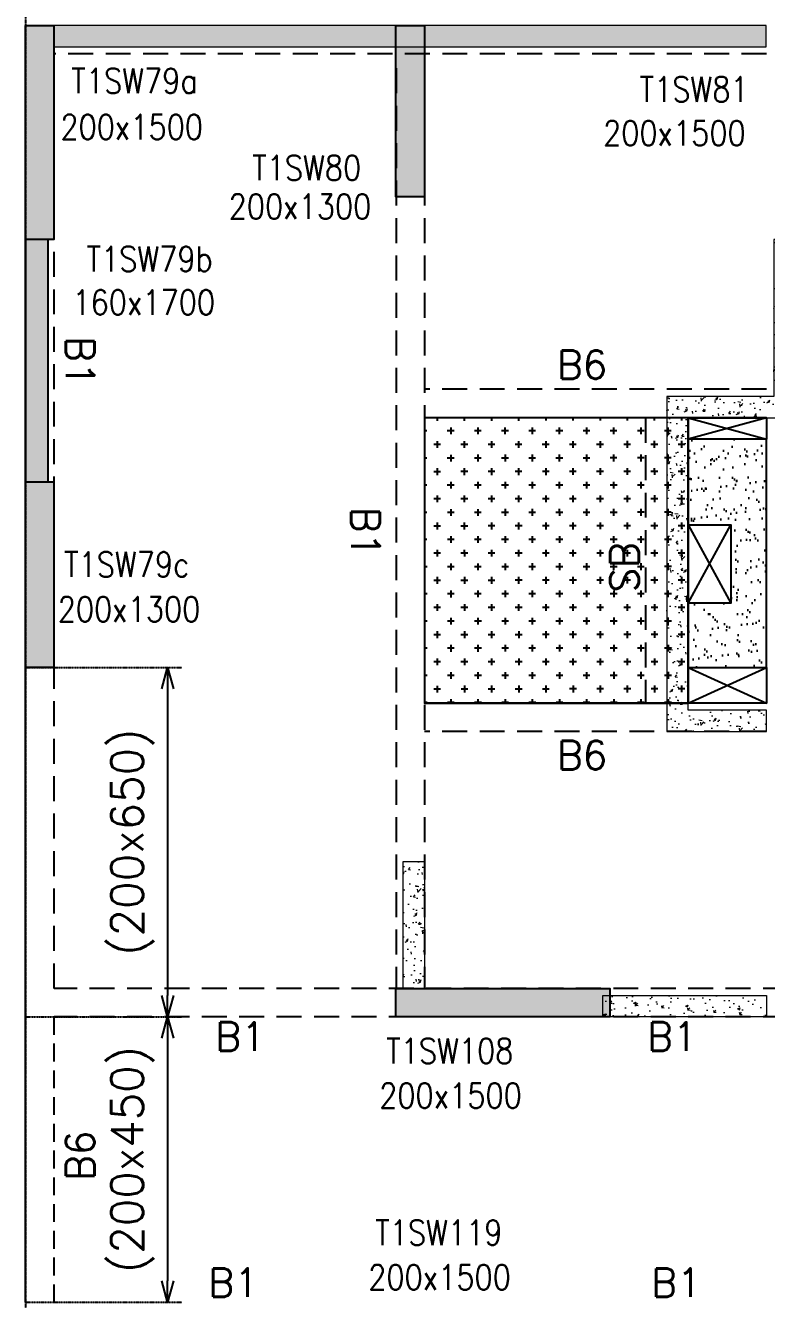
# Model space of a CAD drawing. Header units: millimetres. Extents: x 1078357 to 2594950, y -4969473 to -4636555.
# Drawn here: x 2093635 to 2098835, y -4665841 to -4656909 of the extents above; entities that cross this region are included whole.
import ezdxf

# ---------------------------------------------------------------- set-up
doc = ezdxf.new("R2010")
doc.units = ezdxf.units.MM
doc.header["$PDMODE"] = 35
for name, pattern in [('CONTINOUS', [0]), ('DOT', [0.25, 0, -0.25]), ('HIDDEN', [0.375, 0.25, -0.125])]:
    doc.linetypes.add(name, pattern=pattern)
doc.layers.get('0').update_dxf_attribs({"lineweight": 0})
doc.layers.get('Defpoints').update_dxf_attribs({"lineweight": 0})
for name, color, linetype, lineweight in [('A-_ANOTDIMA_D-', 6, 'Continuous', 13), ('COL. NO.', 30, 'Continuous', 25), ('COL. SIZE', 7, 'Continuous', 25), ('HATCH', 8, 'Continuous', 30), ('S-NON STR RCC WALL', 8, 'Continuous', 0)]:
    doc.layers.add(name, color=color, linetype=linetype, lineweight=lineweight)
for name, color, linetype in [('B-200x325', 201, 'HIDDEN'), ('B-200x450', 52, 'HIDDEN'), ('B-200x650', 241, 'HIDDEN'), ('B-300xSLAB THK.', 151, 'Continuous'), ('DC BEAM NO.', 7, 'Continuous'), ('DROP SLAB', 8, 'Continuous'), ('EXPANSION JOINT', 10, 'HIDDEN'), ('S-COLUMN_SHEAR WALL', 1, 'Continuous'), ('S-DIM', 2, 'Continuous'), ('SLAB FOLD', 8, 'Continuous')]:
    doc.layers.add(name, color=color, linetype=linetype)
doc.styles.add('Roman', font='romans')
doc.styles.add('ROMANS', font='romans.shx', dxfattribs={"width": 0.85})
doc.dimstyles.new('HARESH', dxfattribs={"dimtxt": 150, "dimasz": 75, "dimexe": 0, "dimexo": 0, "dimgap": 25, "dimtad": 1, "dimdec": 0, "dimdsep": 46, "dimtxsty": 'Roman', "dimblk": 'OBLIQUE', "dimcen": 225, "dimdle": 25, "dimclrd": 2, "dimclre": 2, "dimclrt": 7, "dimadec": 8, "dimazin": 1, "dimtfac": 1, "dimtdec": 0, "dimtmove": 0, "dimatfit": 0, "dimfxl": 1, "dimlwd": -1, "dimlwe": -1, "dimarcsym": 0})

# ---------------------------------------------------------------- blocks, each defined once
blk = doc.blocks.new('_Open30')
at = {"color": 0, "linetype": 'ByBlock', "lineweight": -2}
for p, q in [((-1, 0.268), (0, 0)), ((0, 0), (-1, -0.268)), ((0, 0), (-1, 0))]:
    blk.add_line(p, q, dxfattribs=at)
blk = doc.blocks.new('*D1112')
at = {"layer": 'Defpoints', "color": 0, "linetype": 'CONTINOUS', "ltscale": 0.5, "transparency": 16777216}
for p in [(2093635.4, -4661409.4, 0), (2093635.4, -4663859.4, 0), (2094632.4, -4663859.4)]:
    blk.add_point(p, dxfattribs=at)
at = {"layer": 'S-DIM', "color": 2, "linetype": 'DOT', "ltscale": 0.5, "transparency": 16777216}
for p, q in [((2093635.4, -4661409.4), (2094732.4, -4661409.4)), ((2093635.4, -4663859.4), (2094732.4, -4663859.4))]:
    blk.add_line(p, q, dxfattribs=at)
at = {"layer": 'S-DIM', "color": 2, "linetype": 'CONTINOUS', "ltscale": 0.5, "transparency": 16777216}
blk.add_line((2094632.4, -4661559.4), (2094632.4, -4663709.4), dxfattribs=at)
at = {"layer": 'S-DIM', "color": 2, "linetype": 'CONTINOUS', "ltscale": 0.5, "transparency": 16777216, "xscale": 150, "yscale": 150, "zscale": 150}
for p, rotation in [((2094632.4, -4661409.4), 90), ((2094632.4, -4663859.4), 270)]:
    blk.add_blockref('_Open30', p, dxfattribs=dict(at, rotation=rotation))
at = {"layer": 'S-DIM', "color": 7, "linetype": 'CONTINOUS', "ltscale": 0.5, "transparency": 16777216, "insert": (2094386, -4662634.4), "char_height": 225, "attachment_point": 5, "rotation": 90, "style": 'Roman'}
blk.add_mtext('(200x650)', dxfattribs=at)
blk = doc.blocks.new('*D1114')
at = {"layer": 'Defpoints', "color": 0, "linetype": 'CONTINOUS', "ltscale": 0.5, "transparency": 16777216}
for p in [(2093635.4, -4663859.5, 0), (2093635.4, -4665859.5, 0), (2094632.4, -4665859.5)]:
    blk.add_point(p, dxfattribs=at)
at = {"layer": 'S-DIM', "color": 2, "linetype": 'DOT', "ltscale": 0.5, "transparency": 16777216}
for p, q in [((2093635.4, -4663859.5), (2094732.4, -4663859.5)), ((2093635.4, -4665859.5), (2094732.4, -4665859.5))]:
    blk.add_line(p, q, dxfattribs=at)
at = {"layer": 'S-DIM', "color": 2, "linetype": 'CONTINOUS', "ltscale": 0.5, "transparency": 16777216}
blk.add_line((2094632.4, -4664009.5), (2094632.4, -4665709.5), dxfattribs=at)
at = {"layer": 'S-DIM', "color": 2, "linetype": 'CONTINOUS', "ltscale": 0.5, "transparency": 16777216, "xscale": 150, "yscale": 150, "zscale": 150}
for p, rotation in [((2094632.4, -4663859.5), 90), ((2094632.4, -4665859.5), 270)]:
    blk.add_blockref('_Open30', p, dxfattribs=dict(at, rotation=rotation))
at = {"layer": 'S-DIM', "color": 7, "linetype": 'CONTINOUS', "ltscale": 0.5, "transparency": 16777216, "insert": (2094386, -4664859.5), "char_height": 225, "attachment_point": 5, "rotation": 90, "style": 'Roman'}
blk.add_mtext('(200x450)', dxfattribs=at)
blk = doc.blocks.new('G$CD63B60BD')
at = {"layer": 'COL. NO.', "linetype": 'Continuous', "style": 'ROMANS', "width": 0.85}
for s, p in [('T1SW79a', (45047, 15424.4, 0)), ('T1SW81', (49034.4, 15365.8, -320.4)), ('T1SW80', (46315.9, 14814.6, -320.4)), ('T1SW79b', (45153.7, 14175.9, 0)), ('T1SW79c', (44996, 12034.4, 0)), ('T1SW108', (47256.1, 8624.3, -320.4)), ('T1SW119', (47179.4, 7350.6, -320.4))]:
    blk.add_text(s, height=175, dxfattribs=at).set_placement(p)
at = {"layer": 'COL. SIZE', "linetype": 'Continuous', "style": 'ROMANS', "width": 0.85}
for s, p in [('200x1500', (44970.2, 15101.1, 0)), ('200x1500', (48777.9, 15057.7, -320.4)), ('200x1300', (46151, 14543.5, -320.4)), ('160x1700', (45054.7, 13871.5, 0)), ('200x1300', (44951.3, 11720.3, 0)), ('200x1500', (47207, 8310.8, -320.4)), ('200x1500', (47130.2, 7037.1, -320.4))]:
    blk.add_text(s, height=175, dxfattribs=at).set_placement(p)

msp = doc.modelspace()

# ---------------------------------------------------------------- hatches: boundary and pattern name
at = {"layer": 'DROP SLAB'}
h = msp.add_hatch(dxfattribs=at)
h.set_pattern_fill('CROSS', color=8, scale=15, angle=0.03079)
h.set_pattern_definition([(180.03079016, (-1215506.8, 9380796.94), (-95.1987999, -95.3011726), [47.625, -142.875]), (270.03079016, (-1215530.63, 9380820.74), (95.3011726, -95.1987999), [47.625, -142.875])])
h.paths.add_polyline_path([(2098284.9, -4659659.8), (2096434.9, -4659659.8), (2096434.9, -4661659.6), (2098284.9, -4661659.6)])
at = {"layer": 'HATCH'}
h = msp.add_hatch(dxfattribs=at)
h.set_pattern_fill('AR-SAND', color=8, scale=3, angle=0.02985)
h.set_pattern_definition([(37.47015413, (-2933198.83, 18698699.23), (-4.72361136, 146.8264517), [0, -115.824, 0, -129.54, 0, -123.825]), (7.4701541, (-2933198.83, 18698699.23), (134.9689868, 214.9772528), [0, -62.484, 0, -104.394, 0, -40.005]), (327.4701541, (-2933292.55, 18698699.27), (237.2979035, 0.3075449), [0, -38.1, 0, -137.16, 0, -179.07]), (317.4701541, (-2933292.55, 18698699.27), (229.1017424, 66.759465), [0, -19.05, 0, -89.916, 0, -102.87])])
h.paths.add_polyline_path([(2098834.2, -4659809.4), (2098284.2, -4659809.4), (2098284.2, -4660409.4), (2098584.2, -4660409.4), (2098584.2, -4660959.4), (2098284.2, -4660959.3), (2098284.2, -4661409.4), (2098834.2, -4661409.4)])
at = {"layer": 'S-COLUMN_SHEAR WALL', "lineweight": 25}
h = msp.add_hatch(color=1, dxfattribs=at)
h.dxf.hatch_style = 1
h.paths.add_polyline_path([(2093634.9, -4656909.5), (2093834.9, -4656909.5), (2093834.9, -4658409.5), (2093634.9, -4658409.5)])
h = msp.add_hatch(color=1, dxfattribs=at)
h.dxf.hatch_style = 1
h.paths.add_polyline_path([(2096234.9, -4658109.6), (2096434.9, -4658109.6), (2096434.9, -4656909.5), (2096234.9, -4656909.5)])
at = {"layer": 'S-COLUMN_SHEAR WALL', "lineweight": 25, "extrusion": (-1.00316e-06, -2.11765e-11, 1)}
h = msp.add_hatch(color=1, dxfattribs=at)
h.dxf.hatch_style = 1
h.paths.add_polyline_path([(2093634.9, -4660109.4), (2093794.9, -4660109.4), (2093794.9, -4658409.3), (2093634.9, -4658409.3)])
at = {"layer": 'S-COLUMN_SHEAR WALL', "lineweight": 25}
h = msp.add_hatch(color=1, dxfattribs=at)
h.dxf.hatch_style = 1
h.paths.add_polyline_path([(2093834.9, -4661409.5), (2093634.9, -4661409.5), (2093634.9, -4660109.5), (2093834.9, -4660109.5)])
h = msp.add_hatch(color=1, dxfattribs=at)
h.dxf.hatch_style = 1
h.paths.add_polyline_path([(2096234.9, -4663659.5), (2097734.9, -4663659.5), (2097734.9, -4663859.5), (2096234.9, -4663859.5)])
at = {"layer": 'S-NON STR RCC WALL'}
h = msp.add_hatch(dxfattribs=at)
h.set_pattern_fill('AR-CONC', color=256)
h.set_pattern_definition([(50, (-5387710.27, 27844396.87), (182.184669, -15.93908554), [19.05, -209.55]), (355, (-5387710.27, 27844396.87), (-35.2434214, 191.0568452), [15.24, -167.6405842]), (100.4514447, (-5387695.09, 27844395.54), (146.9412471, 175.1177519), [16.1900088, -178.0902446]), (46.1842, (-5387710.27, 27844447.67), (271.0790409, -42.042328), [28.575, -314.325]), (96.6355576, (-5387687.68, 27844444.16), (237.404134, 247.4261246), [24.2850231, -267.1356082]), (351.1841512, (-5387710.27, 27844447.67), (237.404134, 247.4261246), [22.859967, -251.459732]), (21, (-5387684.87, 27844434.97), (151.6143913, -102.2651982), [19.05, -209.55]), (326, (-5387684.87, 27844434.97), (61.8020283, 184.1879661), [15.24, -167.64]), (71.451445, (-5387672.23, 27844426.44), (213.4164193, 81.9227689), [16.1900088, -178.0899376]), (37.5, (-5387710.27, 27844396.865), (3.08860325, 84.55503887), [0, -165.608, 0, -170.18, 0, -168.275]), (7.5, (-5387710.27, 27844396.865), (66.8196625, 100.18057482), [0, -97.028, 0, -161.798, 0, -64.135]), (327.5, (-5387766.91, 27844396.865), (135.59059517, -5.72874399), [0, -63.5, 0, -198.12, 0, -262.89]), (317.5, (-5387792.31, 27844396.87), (148.1291814, 25.42649103), [0, -82.55, 0, -131.572, 0, -186.69])])
h.paths.add_polyline_path([(2098832.4, -4656909.5), (2093835.3, -4656909.5), (2093835.3, -4657059.5), (2098832.4, -4657059.5)])
h = msp.add_hatch(dxfattribs=at)
h.set_pattern_fill('AR-CONC', color=256)
h.set_pattern_definition([(50, (-4290485.55, 23160377.68), (182.184669, -15.9390855), [19.05, -209.55]), (355, (-4290485.55, 23160377.68), (-35.2434214, 191.0568452), [15.24, -167.6405842]), (100.4514447, (-4290470.37, 23160376.35), (146.9412471, 175.1177519), [16.1900088, -178.0902446]), (46.1842, (-4290485.55, 23160428.48), (271.0790409, -42.042328), [28.575, -314.325]), (96.6355576, (-4290462.96, 23160424.97), (237.404134, 247.4261246), [24.2850231, -267.1356082]), (351.1841512, (-4290485.55, 23160428.48), (237.404134, 247.4261246), [22.859967, -251.459732]), (21, (-4290460.15, 23160415.78), (151.6143913, -102.2651982), [19.05, -209.55]), (326, (-4290460.15, 23160415.78), (61.8020283, 184.1879661), [15.24, -167.64]), (71.451445, (-4290447.52, 23160407.26), (213.4164193, 81.9227689), [16.1900088, -178.0899376]), (37.5, (-4290485.55, 23160377.68), (3.08860325, 84.55503887), [0, -165.608, 0, -170.18, 0, -168.275]), (7.5, (-4290485.55, 23160377.68), (66.8196625, 100.18057482), [0, -97.028, 0, -161.798, 0, -64.135]), (327.5, (-4290542.194, 23160377.68), (135.59059517, -5.728744), [0, -63.5, 0, -198.12, 0, -262.89]), (317.5, (-4290567.59, 23160377.68), (148.1291814, 25.42649103), [0, -82.55, 0, -131.572, 0, -186.69])])
h.paths.add_polyline_path([(2098135.3, -4659509.5), (2098135.3, -4661859.5), (2098835.3, -4661859.5), (2098835.3, -4661709.5), (2098285.3, -4661709.5), (2098285.3, -4659659.5), (2099035.3, -4659659.5), (2099035.3, -4658409.4), (2098885.3, -4658409.4), (2098885.3, -4659509.5)])
h = msp.add_hatch(dxfattribs=at)
h.set_pattern_fill('AR-CONC', color=256, angle=180)
h.set_pattern_definition([(50, (-5355250.01, 27844396.86), (182.184669, -15.93908554), [19.05, -209.55]), (355, (-5355250.01, 27844396.86), (-35.2434214, 191.0568452), [15.24, -167.6405842]), (100.4514447, (-5355234.83, 27844395.53), (146.9412471, 175.1177519), [16.1900088, -178.0902446]), (46.1842, (-5355250.01, 27844447.66), (271.0790409, -42.042328), [28.575, -314.325]), (96.6355576, (-5355227.42, 27844444.15), (237.404134, 247.4261246), [24.2850231, -267.1356082]), (351.1841512, (-5355250, 27844447.66), (237.404134, 247.4261246), [22.859967, -251.459732]), (21, (-5355224.61, 27844434.96), (151.6143913, -102.2651982), [19.05, -209.55]), (326, (-5355224.61, 27844434.96), (61.8020283, 184.1879661), [15.24, -167.64]), (71.451445, (-5355211.98, 27844426.44), (213.4164193, 81.9227689), [16.1900088, -178.0899376]), (37.5, (-5355250.01, 27844396.86), (3.08860325, 84.55503887), [0, -165.608, 0, -170.18, 0, -168.275]), (7.5, (-5355250.01, 27844396.86), (66.8196625, 100.18057482), [0, -97.028, 0, -161.798, 0, -64.135]), (327.5, (-5355306.655, 27844396.86), (135.59059517, -5.72874399), [0, -63.5, 0, -198.12, 0, -262.89]), (317.5, (-5355332.05, 27844396.86), (148.1291814, 25.42649103), [0, -82.55, 0, -131.572, 0, -186.69])])
h.paths.add_polyline_path([(2096285.3, -4662769.5), (2096435.3, -4662769.5), (2096435.3, -4663659.4), (2096285.3, -4663659.4)])
at = {"layer": 'S-NON STR RCC WALL', "ltscale": 700}
h = msp.add_hatch(dxfattribs=at)
h.set_pattern_fill('AR-CONC', color=256)
h.set_pattern_definition([(50, (973593.83, -168149.77), (182.184669, -15.9390855), [19.05, -209.55]), (355, (973593.83, -168149.77), (-35.2434214, 191.056845), [15.24, -167.640584]), (100.4514447, (973609.01, -168151.1), (146.941247, 175.117752), [16.190009, -178.0902446]), (46.1842, (973593.83, -168098.97), (271.079041, -42.042328), [28.575, -314.325]), (96.6355576, (973616.42, -168102.48), (237.404134, 247.426125), [24.285023, -267.135608]), (351.184151, (973593.83, -168098.97), (237.404134, 247.426125), [22.859967, -251.459732]), (21, (973619.23, -168111.67), (151.6143913, -102.265198), [19.05, -209.55]), (326, (973619.23, -168111.67), (61.802028, 184.187966), [15.24, -167.64]), (71.451445, (973631.87, -168120.2), (213.416419, 81.922769), [16.190009, -178.0899376]), (37.5, (973593.83, -168149.774), (3.08860325, 84.5550389), [0, -165.608, 0, -170.18, 0, -168.275]), (7.5, (973593.83, -168149.77), (66.8196625, 100.1805748), [0, -97.028, 0, -161.798, 0, -64.135]), (327.5, (973537.19, -168149.774), (135.5905952, -5.728744), [0, -63.5, 0, -198.12, 0, -262.89]), (317.5, (973511.79, -168149.77), (148.1291814, 25.426491), [0, -82.55, 0, -131.572, 0, -186.69])])
h.paths.add_polyline_path([(2097685.3, -4663709.5), (2098835.3, -4663709.5), (2098835.3, -4663859.5), (2097685.3, -4663859.5)])

# ---------------------------------------------------------------- linework, layer by layer
at = {"layer": 'B-200x325', "ltscale": 700}
for p, q in [((2098834.9, -4659459.8, 0), (2096434.9, -4659459.8, 0)), ((2098834.7, -4661859.6, 0), (2096434.9, -4661859.6, 0))]:
    msp.add_line(p, q, dxfattribs=at)
at = {"layer": 'B-200x325', "linetype": 'Continuous', "ltscale": 700}
for p, q in [((2098834.9, -4659659.8, 0), (2096434.9, -4659659.8, 0)), ((2098834.7, -4661659.6, 0), (2096434.9, -4661659.6, 0))]:
    msp.add_line(p, q, dxfattribs=at)
at = {"layer": 'B-200x450', "linetype": 'Continuous', "ltscale": 500}
msp.add_line((2093635.3, -4665859.5, 0), (2093635.3, -4663859.5, 0), dxfattribs=at)
at = {"layer": 'B-200x450', "linetype": 'HIDDEN', "ltscale": 500}
msp.add_line((2093835.3, -4665859.5, 0), (2093835.3, -4663859.4, 0), dxfattribs=at)
at = {"layer": 'B-200x650', "linetype": 'HIDDEN', "ltscale": 700}
for p, q in [((2098835.3, -4657109.4, 0), (2093835.3, -4657109.4, 0)), ((2096235.3, -4657209.5, 0), (2096235.3, -4663659.4, 0)), ((2096435.3, -4657209.5, 0), (2096435.3, -4663659.4, 0)), ((2093835.3, -4663659.4, 0), (2093835.3, -4658409.4, 0)), ((2099510.1, -4663659.4, 0), (2093835.3, -4663659.4, 0)), ((2099510.1, -4663859.4, 0), (2093835.3, -4663859.4, 0))]:
    msp.add_line(p, q, dxfattribs=at)
at = {"layer": 'B-200x650', "linetype": 'CONTINOUS', "ltscale": 700}
for p, q in [((2093635.3, -4663859.5, 0), (2093635.3, -4658409.4, 0)), ((2093635.3, -4660909.5, 0), (2093635.3, -4660909.5, 0))]:
    msp.add_line(p, q, dxfattribs=at)
at = {"layer": 'B-200x650', "ltscale": 700}
msp.add_line((2093635.3, -4660709.5, 0), (2093635.3, -4660709.5, 0), dxfattribs=at)
at = {"layer": 'B-300xSLAB THK.', "linetype": 'HIDDEN', "ltscale": 700}
msp.add_line((2097984.5, -4659659.8, 0), (2097984.5, -4661659.6, 0), dxfattribs=at)
at = {"layer": 'B-300xSLAB THK.', "linetype": 'ByBlock', "ltscale": 700}
msp.add_line((2098284.5, -4659659.8, 0), (2098284.5, -4661659.6, 0), dxfattribs=at)
at = {"layer": 'DROP SLAB', "color": 3, "linetype": 'CONTINOUS', "ltscale": 500}
for p, q in [((2098834.5, -4659659.5, 0), (2098284.5, -4659809.5, 0)), ((2098285.3, -4659659.7, 0), (2098834.5, -4659809.5, 0)), ((2098284.8, -4660409.4, 0), (2098584.8, -4660959.4, 0)), ((2098284.8, -4660959.4, 0), (2098584.8, -4660409.4, 0)), ((2098284.9, -4661409.5, 0), (2098834.8, -4661659.5, 0)), ((2098284.9, -4661659.5, 0), (2098834.9, -4661409.5, 0))]:
    msp.add_line(p, q, dxfattribs=at)
at = {"layer": 'DROP SLAB', "color": 3, "linetype": 'CONTINOUS', "ltscale": 500, "elevation": 0}
for points in [[(2098284.9, -4659659.8), (2096434.9, -4659659.8), (2096434.9, -4661659.6), (2098284.9, -4661659.6)], [(2098284.5, -4659659.7), (2098834.5, -4659659.7), (2098834.5, -4659809.5), (2098284.5, -4659809.5)], [(2098284.8, -4660409.4), (2098584.8, -4660409.4), (2098584.8, -4660959.4), (2098284.8, -4660959.4)], [(2098284.9, -4661409.5), (2098834.8, -4661409.5), (2098834.8, -4661659.5), (2098284.9, -4661659.5)]]:
    msp.add_lwpolyline(points, close=True, dxfattribs=at)
at = {"layer": 'EXPANSION JOINT'}
msp.add_line((2093635.2, -4654169.5, 0), (2093635.2, -4674502, 0), dxfattribs=at)
msp.add_line((2093635.2, -4654169.5, 0), (2093635.2, -4674502, 0), dxfattribs=at)
at = {"layer": 'S-COLUMN_SHEAR WALL', "color": 1, "lineweight": 25, "elevation": 0}
for points in [[(2093634.9, -4656909.5), (2093834.9, -4656909.5), (2093834.9, -4658409.5), (2093634.9, -4658409.5)], [(2096234.9, -4656909.5), (2096434.9, -4656909.5), (2096434.9, -4658109.6), (2096234.9, -4658109.6)], [(2093834.9, -4661409.5), (2093634.9, -4661409.5), (2093634.9, -4660109.5), (2093834.9, -4660109.5)], [(2096234.9, -4663659.5), (2097734.9, -4663659.5), (2097734.9, -4663859.5), (2096234.9, -4663859.5)]]:
    msp.add_lwpolyline(points, close=True, dxfattribs=at)
at = {"layer": 'S-COLUMN_SHEAR WALL', "color": 1, "lineweight": 25, "extrusion": (-1.00316e-06, -2.11765e-11, 1), "elevation": -2.1}
msp.add_lwpolyline([(2093634.9, -4660109.4), (2093794.9, -4660109.4), (2093794.9, -4658409.3), (2093634.9, -4658409.3)], close=True, dxfattribs=at)
at = {"layer": 'S-NON STR RCC WALL', "elevation": 0}
for points in [[(2098832.4, -4656909.5), (2093835.3, -4656909.5), (2093835.3, -4657059.5), (2098832.4, -4657059.5)], [(2098135.3, -4659509.5), (2098135.3, -4661859.5), (2098835.3, -4661859.5), (2098835.3, -4661709.5), (2098285.3, -4661709.5), (2098285.3, -4659659.5), (2099035.3, -4659659.5), (2099035.3, -4658409.4), (2098885.3, -4658409.4), (2098885.3, -4659509.5)]]:
    msp.add_lwpolyline(points, close=True, dxfattribs=at)
at = {"layer": 'S-NON STR RCC WALL', "ltscale": 700, "elevation": 0}
for points in [[(2096285.3, -4662769.5), (2096435.3, -4662769.5), (2096435.3, -4663659.4), (2096285.3, -4663659.4)], [(2097685.3, -4663709.5), (2098835.3, -4663709.5), (2098835.3, -4663859.5), (2097685.3, -4663859.5)]]:
    msp.add_lwpolyline(points, close=True, dxfattribs=at)
at = {"layer": 'SLAB FOLD', "color": 8, "ltscale": 1000, "elevation": 0}
msp.add_lwpolyline([(2098834.2, -4659809.4), (2098284.2, -4659809.4), (2098284.2, -4660409.4), (2098584.2, -4660409.4), (2098584.2, -4660959.4), (2098284.2, -4660959.3), (2098284.2, -4661409.4), (2098834.2, -4661409.4), (2098834.2, -4659809.4)], dxfattribs=at)

# ---------------------------------------------------------------- block references
at = {"layer": 'A-_ANOTDIMA_D-', "color": 2, "ltscale": 700}
msp.add_blockref('G$CD63B60BD', (2048910, -4672809.5, 0), dxfattribs=at)

# ---------------------------------------------------------------- texts
at = {"layer": 'B-200x325', "linetype": 'Continuous', "ltscale": 700, "style": 'ROMANS'}
for p in [(2097365.4, -4659387.7, -2.7), (2097365.4, -4662124.9, -2.7)]:
    msp.add_text('B6', height=200, rotation=0.00055, dxfattribs=at).set_placement(p)
at = {"layer": 'B-200x650', "linetype": 'HIDDEN', "ltscale": 500, "style": 'ROMANS'}
for rotation, p in [(269.99906, (2093918.5, -4659087.8, -2.7)), (269.99906, (2095921.5, -4660284.4, -2.7)), (359.99906, (2094967.4, -4664096.6, -2.7)), (359.99906, (2097997.4, -4664096.6, -2.7)), (0.00094, (2094918.9, -4665822.3, -2.7)), (0.00094, (2098026.1, -4665822.3, -2.7))]:
    msp.add_text('B1', height=200, rotation=rotation, dxfattribs=at).set_placement(p)
at = {"layer": 'B-300xSLAB THK.', "linetype": 'Continuous', "ltscale": 700, "style": 'ROMANS'}
msp.add_text('SB', height=200, rotation=90.00094, dxfattribs=at).set_placement((2097937.7, -4660884.1, -2.7))
at = {"layer": 'DC BEAM NO.', "linetype": 'HIDDEN', "ltscale": 500, "style": 'ROMANS'}
msp.add_text('B6', height=200, rotation=90, dxfattribs=at).set_placement((2094119.2, -4665008.6, -2.7))

# ---------------------------------------------------------------- dimensions: what is measured, and where the dimension line sits
at = {"layer": 'S-DIM', "linetype": 'CONTINOUS', "ltscale": 0.5}
for base, p1, p2, text, picture, middle in [((2094632.4, -4663859.4, 0), (2093635.4, -4661409.4, 0), (2093635.4, -4663859.4, 0), '(200x650)', '*D1112', (2094386, -4662634.4, 0)), ((2094632.4, -4665859.5, 0), (2093635.4, -4663859.5, 0), (2093635.4, -4665859.5, 0), '(200x450)', '*D1114', (2094386, -4664859.5, 0))]:
    dim = msp.add_linear_dim(base=base, p1=p1, p2=p2, angle=90, text=text, dimstyle='HARESH', override={"dimtxt": 225, "dimasz": 150, "dimexe": 100, "dimgap": 75, "dimtxsty": 'Roman', "dimblk1": 'Open30', "dimblk2": 'Open30', "dimsah": 1, "dimdle": 1, "dimfxl": 500, "dimarcsym": 1}, dxfattribs=at)
    dim.commit()
    dim.dimension.update_dxf_attribs({"geometry": picture, "text_midpoint": middle})

doc.saveas('drawing.dxf')
